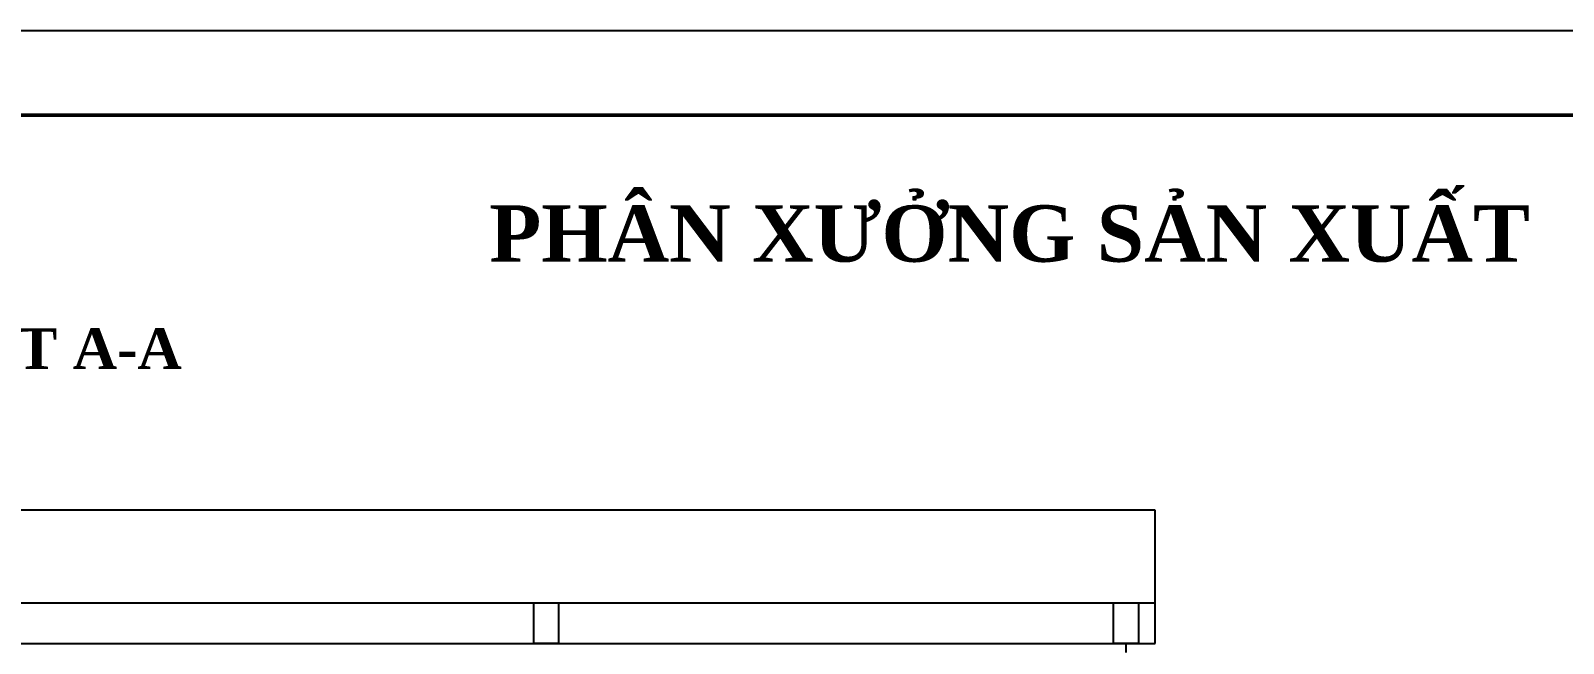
# Model space of a CAD drawing. Header units: inches. Extents: x 102447 to 288095, y 37526 to 105682.
# Drawn here: x 109197 to 111914, y 78717 to 79804 of the extents above; entities that cross this region are included whole.
import ezdxf

# ---------------------------------------------------------------- set-up
doc = ezdxf.new("R2010")
doc.units = ezdxf.units.IN
doc.header["$LTSCALE"] = 200
doc.header["$MEASUREMENT"] = 0
doc.linetypes.add('CENTER', pattern=[17.5, 13, -1.5, 1.5, -1.5])
doc.linetypes.add('DASHED2', pattern=[0.375, 0.25, -0.125])
for name, color, linetype, lineweight in [('cat', 5, 'DASHED2', 25), ('chinh', 7, 'Continuous', 50), ('DAMPER', 211, 'CENTER', 35)]:
    doc.layers.add(name, color=color, linetype=linetype, lineweight=lineweight)
doc.styles.add('HY', font='VHAVAN.TTF')
doc.styles.get("Standard").update_dxf_attribs({"font": 'Font - TrueType - Arial.ttf'})

msp = doc.modelspace()

# ---------------------------------------------------------------- linework, layer by layer
for p, q in [((106093.5, 79803.6), (114903.5, 79803.6)), ((111190.5, 78953.6), (106976.1, 78953.6)), ((111190.5, 78717.4), (111190.5, 78953.6)), ((111190.5, 78788.9), (106976.1, 78788.9)), ((110088.8, 78717.4), (110088.8, 78788.9)), ((110133.5, 78717.4), (110133.5, 78788.9)), ((111116.7, 78717.4), (111116.7, 78788.9)), ((111161.5, 78717.4), (111161.5, 78788.9)), ((109083.3, 78717.4), (111190.5, 78717.4)), ((110133.5, 78717.4), (110088.8, 78717.4)), ((111161.5, 78717.4), (111116.7, 78717.4))]:
    msp.add_line(p, q)
at = {"layer": 'cat', "color": 177, "true_color": 0x293189}
msp.add_line((111139, 76826.2), (111139, 78717.4), dxfattribs=at)
at = {"layer": 'chinh', "ltscale": 15}
msp.add_lwpolyline([(106343.5, 73713.6), (114753.5, 73713.6), (114753.5, 79653.6), (106343.5, 79653.6)], close=True, dxfattribs=at)

# ---------------------------------------------------------------- texts
at = {"insert": (111854.6, 79494), "char_height": 100, "attachment_point": 3, "style": 'HY'}
msp.add_mtext('{\\fTimes New Roman|b1|i0|c0|p18;PHÂN X\\fTimes New Roman|b1|i0|c163|p18;Ư\\fTimes New Roman|b1|i0|c0|p18;ỞNG SẢN XUẤT  }', dxfattribs=at)
at = {"layer": 'DAMPER', "color": 0, "linetype": 'ByBlock', "insert": (108733.9, 79276), "char_height": 72, "attachment_point": 1}
msp.add_mtext('{\\fTimes New Roman|b1|i0|c0|p18;MẶT CẮT A-A} ', dxfattribs=at)

doc.saveas('drawing.dxf')
